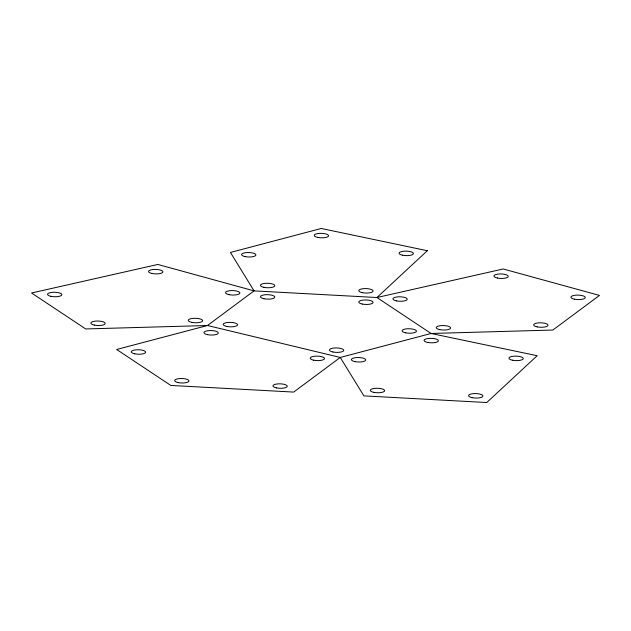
<?xml version="1.0" encoding="UTF-8"?>
<svg xmlns="http://www.w3.org/2000/svg" width="631" height="631" viewBox="0 0 631 631"><rect width="100%" height="100%" fill="white"/><g stroke="black" fill="none" stroke-linecap="round" stroke-linejoin="round"><path stroke-width="0.95" d="M427.329 250.72L376.936 297.524L254.064 290.883L157.821 264.452L31.55 292.997L85.713 328.948L207.489 325.509L340.259 357.454L431.091 333.476L552.874 330.037L599.45 295.411L503.199 268.98L376.936 297.524L431.091 333.476L537.155 355.718L486.761 402.523L363.898 395.882L340.259 357.454L293.683 392.08L170.82 385.438L116.656 349.487L207.489 325.509L254.064 290.883L230.433 252.455L321.266 228.477L427.329 250.72M134.797 353.833A7.178 2.24 1.5 0 0 145.658 352.193A7.178 2.24 1.5 0 0 134.987 349.945A7.178 2.24 1.5 0 0 134.797 353.833M178.131 382.591A7.178 2.24 1.5 0 0 188.992 380.95A7.178 2.24 1.5 0 0 178.321 378.71A7.178 2.24 1.5 0 0 178.131 382.591M276.417 387.907A7.178 2.24 1.5 0 0 287.279 386.267A7.178 2.24 1.5 0 0 276.607 384.027A7.178 2.24 1.5 0 0 276.417 387.907M313.678 360.198A7.178 2.24 1.5 0 0 324.539 358.566A7.178 2.24 1.5 0 0 313.867 356.318A7.178 2.24 1.5 0 0 313.678 360.198M207.465 334.643A7.178 2.24 1.5 0 0 218.326 333.01A7.178 2.24 1.5 0 0 207.654 330.762A7.178 2.24 1.5 0 0 207.465 334.643M402.578 255.216A7.178 2.24 1.5 0 0 413.447 253.583A7.178 2.24 1.5 0 0 402.775 251.335A7.178 2.24 1.5 0 0 402.578 255.216M317.732 237.422A7.178 2.24 1.5 0 0 328.593 235.789A7.178 2.24 1.5 0 0 317.921 233.541A7.178 2.24 1.5 0 0 317.732 237.422M245.065 256.604A7.178 2.24 1.5 0 0 255.926 254.971A7.178 2.24 1.5 0 0 245.254 252.723A7.178 2.24 1.5 0 0 245.065 256.604M263.971 287.35A7.178 2.24 1.5 0 0 274.832 285.709A7.178 2.24 1.5 0 0 264.16 283.461A7.178 2.24 1.5 0 0 263.971 287.35M362.265 292.658A7.178 2.24 1.5 0 0 373.126 291.025A7.178 2.24 1.5 0 0 362.454 288.777A7.178 2.24 1.5 0 0 362.265 292.658M191.777 322.354A7.178 2.24 1.5 0 0 202.638 320.722A7.178 2.24 1.5 0 0 191.966 318.474A7.178 2.24 1.5 0 0 191.777 322.354M229.037 294.653A7.178 2.24 1.5 0 0 239.898 293.021A7.178 2.24 1.5 0 0 229.227 290.773A7.178 2.24 1.5 0 0 229.037 294.653M152.039 273.507A7.178 2.24 1.5 0 0 162.901 271.874A7.178 2.24 1.5 0 0 152.229 269.626A7.178 2.24 1.5 0 0 152.039 273.507M51.024 296.349A7.178 2.24 1.5 0 0 61.885 294.716A7.178 2.24 1.5 0 0 51.214 292.469A7.178 2.24 1.5 0 0 51.024 296.349M94.35 325.107A7.178 2.24 1.5 0 0 105.211 323.474A7.178 2.24 1.5 0 0 94.54 321.226A7.178 2.24 1.5 0 0 94.35 325.107M332.916 351.995A7.178 2.24 1.5 0 0 343.777 350.363A7.178 2.24 1.5 0 0 333.105 348.115A7.178 2.24 1.5 0 0 332.916 351.995M405.583 332.813A7.178 2.24 1.5 0 0 416.444 331.18A7.178 2.24 1.5 0 0 405.772 328.932A7.178 2.24 1.5 0 0 405.583 332.813M362.257 304.055A7.178 2.24 1.5 0 0 373.118 302.415A7.178 2.24 1.5 0 0 362.446 300.175A7.178 2.24 1.5 0 0 362.257 304.055M263.963 298.739A7.178 2.24 1.5 0 0 274.824 297.106A7.178 2.24 1.5 0 0 264.152 294.858A7.178 2.24 1.5 0 0 263.963 298.739M226.703 326.44A7.178 2.24 1.5 0 0 237.564 324.807A7.178 2.24 1.5 0 0 226.892 322.559A7.178 2.24 1.5 0 0 226.703 326.44M537.155 326.882A7.178 2.24 1.5 0 0 548.016 325.249A7.178 2.24 1.5 0 0 537.344 323.001A7.178 2.24 1.5 0 0 537.155 326.882M574.415 299.181A7.178 2.24 1.5 0 0 585.284 297.548A7.178 2.24 1.5 0 0 574.604 295.3A7.178 2.24 1.5 0 0 574.415 299.181M497.417 278.034A7.178 2.24 1.5 0 0 508.278 276.402A7.178 2.24 1.5 0 0 497.607 274.154A7.178 2.24 1.5 0 0 497.417 278.034M396.402 300.877A7.178 2.24 1.5 0 0 407.263 299.244A7.178 2.24 1.5 0 0 396.591 296.996A7.178 2.24 1.5 0 0 396.402 300.877M439.736 329.634A7.178 2.24 1.5 0 0 450.597 328.002A7.178 2.24 1.5 0 0 439.925 325.754A7.178 2.24 1.5 0 0 439.736 329.634M373.797 392.348A7.178 2.24 1.5 0 0 384.658 390.707A7.178 2.24 1.5 0 0 373.986 388.467A7.178 2.24 1.5 0 0 373.797 392.348M472.091 397.664A7.178 2.24 1.5 0 0 482.952 396.023A7.178 2.24 1.5 0 0 472.28 393.776A7.178 2.24 1.5 0 0 472.091 397.664M512.411 360.214A7.178 2.24 1.5 0 0 523.273 358.582A7.178 2.24 1.5 0 0 512.601 356.334A7.178 2.24 1.5 0 0 512.411 360.214M427.558 342.42A7.178 2.24 1.5 0 0 438.419 340.787A7.178 2.24 1.5 0 0 427.747 338.539A7.178 2.24 1.5 0 0 427.558 342.42M354.89 361.602A7.178 2.24 1.5 0 0 365.751 359.97A7.178 2.24 1.5 0 0 355.079 357.722A7.178 2.24 1.5 0 0 354.89 361.602"/></g></svg>
